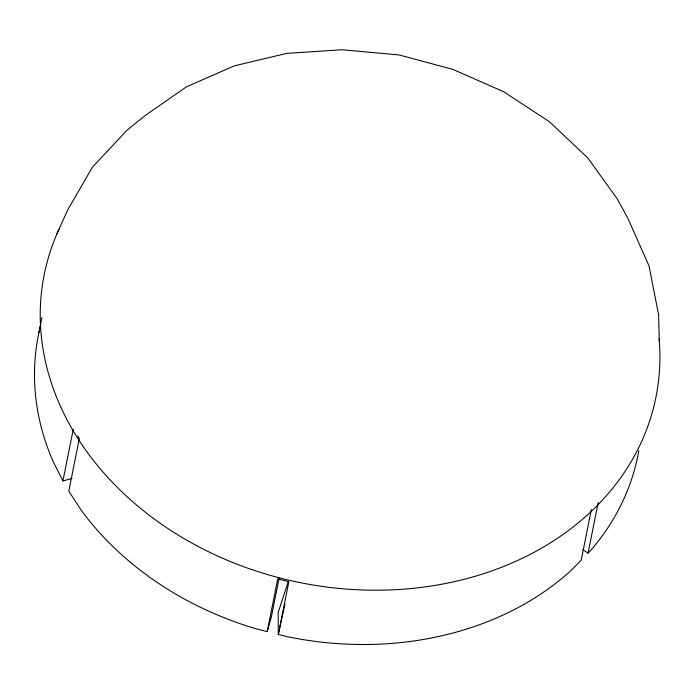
<?xml version="1.0" encoding="UTF-8"?>
<svg xmlns="http://www.w3.org/2000/svg" width="694" height="694" viewBox="0 0 694 694"><rect width="100%" height="100%" fill="white"/><g stroke="black" fill="none" stroke-linecap="round" stroke-linejoin="round"><path stroke-width="1.04" d="M38.977 332.409L41.944 317.566M72.037 478.4L62.92 480.968L73.243 429.3M77.711 435.945L79.342 438.452L68.801 491.179L81.025 509.934A305.742 246.717 11.3 0 0 255.184 628.556L267.199 631.618L277.73 578.891L288.843 581.719L278.303 634.446L286.171 636.45A305.742 246.717 11.3 0 0 571.283 570.294L581.234 560.119L591.349 509.5M279.135 578.041L271.337 617.061L267.199 631.618M582.743 549.501L588.07 553.127L598.185 502.508M284.965 603.927L278.303 634.446L278.199 612.42L288.288 581.52M56.856 234.069L67.717 209.892L92.406 167.228L127.202 130.038L145.454 115.343L186.486 86.819L234.199 65.895L286.761 53.377L342.142 49.751L399.059 54.947L452.852 69.374L503.922 91.86L549.475 121.762L587.757 157.928L617.304 198.952L628.113 218.801L648.985 265.863L658.58 314.599L659.3 340.823M588.07 553.127L590.351 550.784A305.742 246.717 11.3 0 0 638.818 450.736M62.92 480.968L53.056 461.423A305.742 246.717 11.3 0 1 40.434 326.119M659.126 338.715A311.944 251.731 11.3 0 1 307.13 583.975A311.944 251.731 11.3 0 1 59.007 229.246"/></g></svg>
